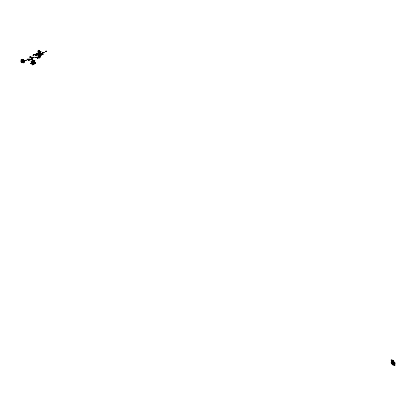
<?xml version="1.0" encoding="UTF-8"?>
<svg xmlns="http://www.w3.org/2000/svg" width="416" height="416" viewBox="0 0 416 416"><rect width="100%" height="100%" fill="white"/><g stroke="black" fill="none" stroke-linecap="round" stroke-linejoin="round"><path stroke-width="0.62" d="M30.451 59.4L28.543 60.263L28.376 59.779L29.687 59.046L30.451 59.4L28.304 60.195L28.605 60.029M31.673 59.228L32.448 58.999L32.396 58.666M41.434 54.808L41.335 54.512L40.591 54.673M39.338 55.396L41.902 53.747L42.89 54.018M41.064 54.293L40.841 54.574M38.979 55.474L39.718 55.214M39.848 55.047L40.102 55.032M39.874 55.13L40.253 54.818M40.383 54.74L39.978 54.969M40.274 54.907L41.517 54.746M41.246 54.309L41.777 54.08M41.834 54.044L41.512 54.194M37.019 54.512L36.457 54.948L37.263 54.376M36.473 54.725C39.738 52.77 35.74 55.562 36.816 54.907M37.014 54.439L37.372 54.215M37.357 54.319L37.045 54.47M37.492 54.168L37.263 54.33M36.587 54.959L36.613 54.662M36.795 54.964L37.58 54.803L36.722 54.969M36.447 54.86L37.508 54.792L37.128 55.021M39.572 52.993C38.527 53.7 41.792 52.692 40.248 51.73L40.789 51.568M38.886 52.265L38.527 52.562L39.853 51.979M40.534 52.712L40.321 51.984M39.104 52.988L38.756 53.232L39.234 53.18M38.49 52.296C37.482 52.161 39.889 54.688 38.704 53.05M38.771 53.175L38.293 53.227L38.641 52.983M34.564 63.768L34.226 62.384L33.15 62.322M34.528 63.768L34.226 62.384L33.155 62.405M34.746 62.124C35.688 65.853 35.178 60.705 33.68 62.109M33.077 62.936L33.504 64.397L33.077 62.936L31.652 63.066M33.576 62.717L34.143 64.064L33.602 62.634L32.178 62.769M23.317 60.83C21.84 57.314 25.137 61.646 22.568 60.939M23.832 60.71L24.305 60.653L22.188 61.428L21.502 59.706L21.949 61.131M23.644 61.89C22.064 62.01 25.241 61.428 24.258 61.329M30.555 63.591L32.1 63.58L32.557 64.932L32.1 63.58L30.581 63.669M32.505 63.32L33.077 64.667L32.625 63.284L31.08 63.294M32.152 62.691L33.602 62.634M23.046 60.882L22.542 60.949M23.364 60.705L23.093 60.637M35.199 62.436A1.851 0.484 -18.6 0 1 34.403 63.367A1.851 0.484 -18.6 0 1 32.042 63.866L32.193 63.851M22.35 61.006L20.992 61.464L21.211 62.197L23.405 61.932M22.656 62.036C23.514 63.799 21.58 61.048 22.251 61.24M23.27 61.022L23.005 60.96L23.748 60.97L22.89 61.251M21.211 62.197L21.544 61.958M21.549 61.24L21.887 61.001M20.992 61.464L21.788 61.23M40.108 56.81L40.118 56.545M38.355 57.366L39.848 56.623M39.125 57.169L38.808 57.086L39.614 56.893M39.016 56.072L39.718 55.364M39.738 55.827L39.707 55.682M36.447 54.938L37.43 54.87M39.967 56.935L39.265 57.106M39.255 56.992C39.837 59.769 39.562 56.363 39.094 57.138M28.382 60.122L30.43 59.337M38.579 56.009L39.156 55.864M39.343 55.9L39.66 55.635M39.276 53.056C39.38 54.626 38.47 52.312 40.305 52.042M32.11 61.672L32.224 61.48M38.984 57.179L38.797 56.982L39.016 57.143M38.402 55.822L38.714 56.056M39.764 55.734L39.551 55.957M32.396 61.526L31.876 61.74L32.406 61.485M32.157 61.495L31.855 61.662L32.131 61.724M394.191 364.036L394.519 365.217L394.966 365.097L394.373 363.111L394.82 362.508L394.165 362.383L392.928 363.007L392.226 362.705L393.094 362.18L393.796 362.482M394.519 365.217L394.966 365.097M391.711 362.45L392.158 362.331L391.243 359.928L391.711 362.45L392.158 362.331M392.787 362.653L393.234 362.534L392.319 360.126L392.787 362.653L393.234 362.534M393.858 362.856L394.306 362.736L393.396 360.329L393.858 362.856L394.306 362.736M391.851 362.804L392.371 364.806L392.818 364.686L392.226 362.705L391.149 362.502L392.018 361.977L392.72 362.279M393.115 363.834L393.562 363.714M392.371 364.806L392.818 364.686M393.448 365.009L393.89 364.894L393.448 365.009L392.928 363.007M394.82 362.508L395.2 363.865L394.332 364.39L391.529 363.86L391.149 362.502M391.498 359.975L391.05 360.095M392.574 360.178L392.127 360.292M393.645 360.381L393.198 360.495M38.49 55.744L38.917 55.754M39.962 56.81L39.775 56.909M38.891 57.039L39.624 56.81L39.182 56.81M39.38 56.94L39.676 57.06M39.712 55.931L39.38 56.056M24.248 62.192L24.138 61.443L24.482 62.119M33.696 62.681L34.143 64.064M34.59 62.967L34.362 63.3L34.819 63.045M22.428 61.064C22.5 59.01 21.382 58.521 22.994 61.074M22.391 59.472L23.332 61.152L22.885 59.727M23.322 59.483L23.894 60.84L23.431 59.483M22.979 60.752L22.625 59.405M32.552 58.973L31.564 59.114L32.734 58.687L32.271 58.776M40.69 54.361L41.023 54.174M42.838 52.988L43.274 52.827L42.942 53.014M43.238 52.863L42.988 53.004M45.984 51.277L46.498 51.21L45.822 51.366M32.921 59.067L32.479 59.228L32.38 58.776M35.407 57.408L35.927 57.346L35.599 57.403M43.82 52.692L44.257 52.39L44.008 52.671M35.448 57.528L35.734 57.351M38.745 55.578L39.198 55.359M41.434 54.928L40.404 55.385L39.546 55.26L40.617 54.61L41.428 54.621L39.515 55.333M40.732 54.48L40.877 54.174L40.586 54.475M41.174 54.288L41.569 54.194M32.479 59.228L32.77 59.051M40.633 54.647L39.068 55.26L39.364 55.266M40.674 54.798L39.634 55.333M39.546 55.084L41.335 54.512M40.877 54.324L42.661 53.758M36.764 57.377L37.258 57.262M37.409 57.548L37.014 57.091L36.577 57.252M42.942 54.018C39.858 55.905 43.493 52.92 42.5 54.194M37.066 57.273L38.527 57.429M41.564 54.85L40.57 55.38M37.372 57.444L37.107 57.392L37.544 57.086L37.658 57.408M42.676 54.168L42.359 54.397L42.312 54.111M37.18 57.45L37.918 57.288L38.173 57.819L38.059 57.112M37.222 57.569L38.485 57.273M38.043 57.72L38.204 57.112L37.289 57.356M38.215 57.221L37.762 57.408L38.054 57.481M37.211 57.824L37.69 57.782L37.294 57.923M38.48 57.153L37.887 57.637M43.29 54.501L43.571 54.47M37.253 57.944L37.539 57.767M37.799 57.626L37.768 57.273M38.173 57.819L37.835 57.694L38.225 57.252M37.617 58.131L37.991 57.933M37.872 57.694L38.912 57.221M37.549 58.022L37.872 58.136M37.913 57.814L38.298 57.606M37.835 58.136L37.539 58.011M39.582 57.221L39.915 57.034L39.666 57.486M39.109 57.689L38.667 57.996M39.957 57.174L39.515 57.481L39.879 56.976M30.618 63.554L32.063 63.7M31.689 62.951L33.134 63.097M32.214 62.655L33.66 62.795M38.36 51.106C40.498 56.306 36.728 45.802 39.047 52.385M39.114 50.742L39.447 52.156L38.88 50.809M38.823 51.111L39.39 52.458L39.005 50.742M39.343 50.814L39.91 52.161L39.577 50.747M21.263 61.412L20.925 59.987M33.628 54.605C34.767 54.818 32.874 54.844 33.706 54.688M21.497 59.998L21.726 61.417L21.388 59.992M33.374 54.876L33.81 54.569M30.404 56.711L30.274 57.044C28.808 57.184 31.455 56.81 30.368 56.711L30.623 56.716M33.332 54.756L33.982 54.714M33.691 54.683L34.128 54.714M22.188 61.428L21.835 59.784L22.313 61.355M29.853 57.132L30.659 56.716M32.999 55.354L33.374 55.146M38.579 52.213L38.917 52.026M38.35 52.447L37.898 51.1M38.542 50.736L38.984 52.151M21.835 59.784L22.651 61.433L22.422 59.722M39.042 52.218L39.38 52.031L39.109 51.969M35.5 54.241L35.942 54.096M22.36 61.547L23.171 61.256L23.39 61.989M34.715 54.668L35.043 54.626C36.582 54.501 34.159 55.234 36.093 54.501L35.88 54.969L35.417 54.61M36.192 53.992L36.629 53.69L36.379 53.971M40.378 51.943L40.612 51.683M37.336 53.648L37.086 53.659M27.082 59.337L28.382 59.218L27.955 59.769L27.227 59.753C26.681 59.155 28.012 59.134 27.955 59.769M34.752 54.777L35.568 54.73M40.123 51.938L40.992 51.475L40.742 51.589M35.672 54.61L34.986 54.782M27.253 59.405L28.402 59.28L27.56 59.072M27.451 59.296L28.382 59.218L27.279 59.467M31.002 57.34L32.115 57.288L31.512 57.184M36.743 54.148L37.076 53.96L36.639 54.122M31.273 57.34L30.857 57.34L31.377 57.278M36.639 54.262L36.894 53.997M38.813 53.05L39.042 53.721M21.731 62.764L21.258 61.526M22.88 62.114C24.284 64.917 22.433 60.024 23.462 62.431L23.332 62.499M25.813 60.611L26.062 60.33L25.771 60.637M27.68 59.348L28.293 59.082M31.699 57.164L30.898 57.46M35.719 54.829L36.296 54.506L36.057 54.735M23.457 61.828L23.795 62.509L23.566 61.833M26.208 60.33L25.73 60.518M31.335 57.158L31.268 57.47L31.642 57.346M35.412 54.74L35.521 55.037L36.384 54.564L35.381 54.917L34.674 54.694L34.965 54.543M35.521 55.037L36.182 54.662M21.84 62.764L21.45 61.469L22.188 62.769L22.194 62.026M25.917 60.637L26.25 60.45M23.78 60.954L24.029 61.854L23.696 62.046L23.41 61.214M38.132 53.95L39.099 54.101M39.504 53.128L39.967 53.732L39.614 53.128M22.178 61.542L22.885 62.712M28.038 59.42L28.215 59.691L28.241 59.368M39.151 54.215L38.033 53.966L39.26 53.971M38.345 52.562L38.932 53.721M39.931 52.941L40.404 52.9L40.154 52.764M32.599 57.382L33.119 57.314L32.786 57.361M38.709 53.95L38.423 53.971L38.974 53.96M32.75 57.382L33.077 57.195L32.64 57.356M39.172 54.033L38.288 54.002M38.813 52.567L39.395 53.726M28.761 59.862L28.46 60.154M38.038 54.652L38.324 54.584L37.898 54.694M38.371 54.408L38.454 54.376M38.828 54.205L39.047 54.2M28.304 60.195L30.285 59.056M38.438 54.439C37.612 54.6 39.078 54.694 38.438 54.798L39.224 54.486M38.475 54.798L38.392 54.501L38.974 54.496M38.808 54.59C38.36 53.955 39.946 54.688 38.766 54.47L38.969 54.376M40.082 52.957L40.264 52.77L40.487 53.44L39.972 52.229M33.623 57.294L33.29 57.481L34.065 57.382M33.556 57.356L33.883 57.169L33.478 57.46M42.63 52.468L42.338 52.77L42.817 52.588M34.497 57.205L33.701 57.356M42.775 52.468L42.489 52.645M42.338 52.77L42.63 52.608M29.739 60.081L30.342 59.665M31.564 59.114L32.479 58.802M31.84 59.077L32.443 58.739L31.548 59.072L31.933 59.082M45.635 51.386L46.072 51.085L46.171 51.397M21.85 61.35L21.611 59.706M21.83 60.076L22.298 61.428M39.915 56.924L40.16 56.446M39.4 55.884L39.64 55.739L39.348 55.796M39.796 56.815L40.279 56.571M39.114 56.061L39.421 56.077M39.66 57.034L39.848 57.294M39.338 56.108L39.078 56.191M39.572 57.096L38.948 57.143M39.842 52.036L40.16 51.938M40.071 52.707L40.544 52.655M21.772 61.292L22.292 61.256M21.715 61.537L22.318 62.702M33.041 63.05L31.626 62.988M39.172 56.129L38.766 56.243M393.676 364.265L393.297 362.908L394.373 363.111M39.031 56.165L38.568 56.222M39.478 55.531L39.764 55.37M38.865 56.056L38.49 56.056M46.457 51.09L45.786 51.246M40.576 51.579L41.033 51.594M40.284 51.844L40.503 51.73M38.584 52.38L38.017 51.028M44.294 52.51L43.971 52.567M39.738 53.061L39.733 53.799M39.931 53.082L39.806 52.322M36.629 53.69L36.317 53.882M37.544 53.674L37.211 53.555M41.902 53.747L42.666 53.96M41.423 54.132L41.704 54.122M42.422 54.361L41.928 54.413L42.193 54.226M38.402 54.548L39.099 54.59L38.99 54.293M36.124 54.584L36.046 54.876M36.14 54.688L36.421 54.668M36.39 54.808L37.58 54.803M40.508 54.803L40.186 54.954M33.41 54.839L33.774 54.792M34.715 54.813L35.1 54.803M34.98 54.912L35.766 54.912M40.919 54.902L40.518 55.13M39.536 55.219L40.477 55.214M33.452 55.266L32.958 55.234L33.285 55.354M23.556 59.415L23.894 60.84M22.1 60.928L22.386 60.934M30.41 56.831L30.701 56.836M39.915 57.034L39.993 57.299M30.066 57.018L29.775 57.013L30.274 57.044M38.204 57.112L38.168 57.632M38.735 57.158L38.49 57.398M39.764 57.158L39.515 57.304M36.91 57.21L36.535 57.278M38.1 57.231L38.345 57.481M38.054 57.242L38.776 57.278M32.115 57.288L31.637 57.476L31.554 57.164M38.178 57.366L38.574 57.252M38.355 57.512L38.314 57.247M37.835 57.694L38.34 57.725M31.871 58.88L32.084 59.285L32.006 58.817L32.776 58.807M31.538 58.989L31.907 58.921M32.438 59.02L32.438 58.682M28.376 59.779L28.98 59.79L29.141 60.273M28.626 59.93L28.938 59.888M21.263 60.065L21.835 61.422M22.433 61.24L22.755 61.261M23.691 61.76L23.795 62.509M23.8 61.755L23.587 62.005M23.702 61.916L23.977 61.651L22.963 59.478M33.712 62.187L34.715 62.208M33.114 62.442L34.19 62.504M23.462 62.431L23.119 61.75M34.268 63.029L35.027 63.05L34.684 63.242M32.588 63.404L31.112 63.372M38.922 56.857L38.802 57.028M38.485 53.955L38.839 53.966M40.929 54.985L41.21 55.006M40.305 55.094L40.404 55.385M32.126 58.661L32.23 58.999M29.687 59.046L29.791 59.327M23.972 60.897L24.206 61.573M24.138 61.443L24.357 62.192M22.979 59.405L23.442 60.762M22.838 61.495L23.067 62.171M22.048 59.394L22.76 61.438M23.005 62.041L23.223 62.79M22.641 61.552L22.875 62.228M22.376 61.485L22.776 62.712M22.069 62.098L22.298 62.774M30.534 56.93L30.28 56.924M32.536 63.242L33.077 64.667M24.305 60.653L24.528 61.391M38.08 52.499L38.293 53.227M39.458 56.992L39.806 58.048L39.416 57.013M37.211 57.273L37.263 57.548M34.138 62.343L34.679 63.768M32.77 59.067L32.63 59.233M40.04 51.979L40.264 52.655M39.468 50.747L39.91 52.161M39.468 52.515L39.697 53.186M38.943 51.038L39.39 52.458M39.276 52.572L39.504 53.243M38.47 51.106L38.922 52.452M39.151 53.123L39.38 53.799M393.396 360.329L394.113 362.903M394.446 364.083L394.774 365.264M393.999 363.21L394.332 364.39M392.319 360.126L393.037 362.7M393.37 363.88L393.697 365.061M391.243 359.928L391.966 362.497M392.293 363.678L392.626 364.853M35.131 62.452A2.059 0.541 -18.6 0 1 35.194 63.164A2.059 0.541 -18.6 0 1 32.729 64.074A2.059 0.541 -18.6 0 1 31.808 63.679M35.24 62.566A1.851 0.484 -18.6 0 1 34.013 63.679A1.851 0.484 -18.6 0 1 31.907 63.799M33.238 61.043L32.63 61.246L33.238 61.043M31.866 61.994A2.059 0.536 -18.6 0 0 34.902 60.616A2.059 0.536 -18.6 0 0 32.079 60.949A2.059 0.536 -18.6 0 0 31.866 61.994M32.001 61.823A1.763 0.463 -18.6 0 0 34.606 60.642A1.763 0.463 -18.6 0 0 32.183 60.934A1.763 0.463 -18.6 0 0 32.001 61.823"/></g></svg>
